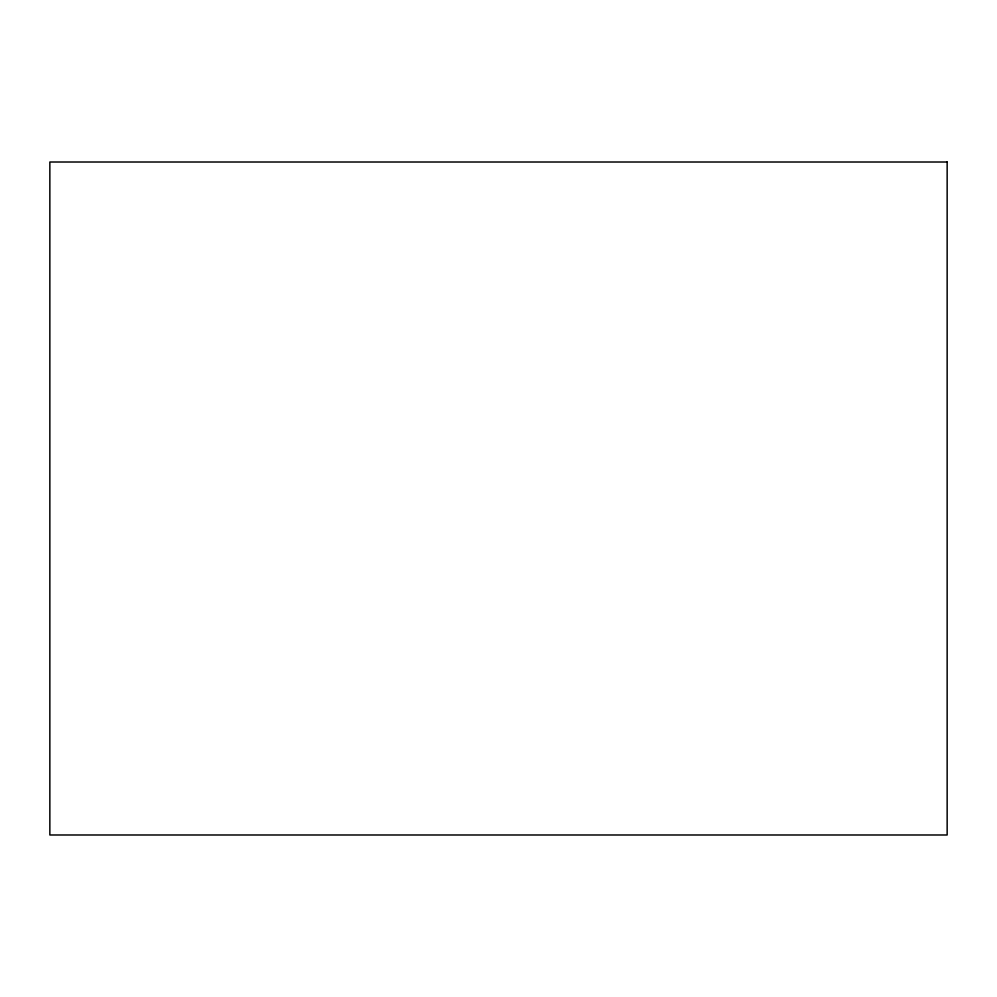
<?xml version="1.0" encoding="UTF-8"?>
<svg xmlns="http://www.w3.org/2000/svg" width="997" height="997" viewBox="0 0 997 997"><rect width="100%" height="100%" fill="white"/><g stroke="black" fill="none" stroke-linecap="round" stroke-linejoin="round"><path stroke-width="1.5" d="M947.15 162.013L49.85 162.013L49.85 834.988L947.15 834.988L947.15 162.013"/></g></svg>
